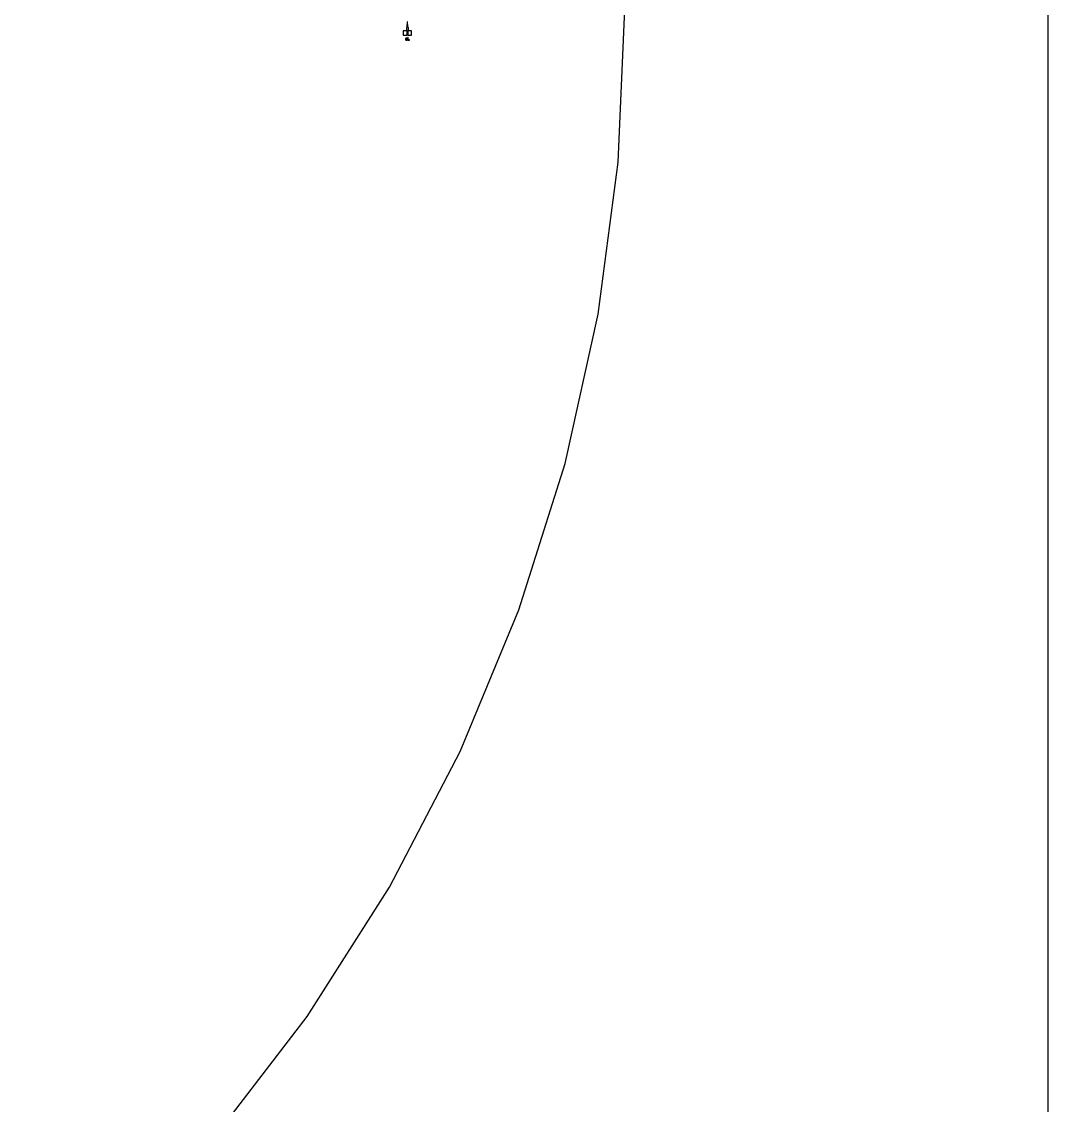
# Model space of a CAD drawing. Extents: x -62500 to 62500, y -62500 to 62500.
# Drawn here: x 33065 to 62500, y -31431 to -362 of the extents above; entities that cross this region are included whole.
import ezdxf

# ---------------------------------------------------------------- set-up
doc = ezdxf.new("R2010")
doc.units = 0
doc.layers.add('1', color=60, linetype='CONTINUOUS')
doc.layers.add('layer_0', color=22, linetype='CONTINUOUS')

msp = doc.modelspace()

# ---------------------------------------------------------------- linework, layer by layer
at = {"layer": '1'}
for points in [[(44003.8, -746.834), (44113.8, -746.834), (44113.8, -626.834), (44133.8, -626.834), (44133.8, -746.834), (44243.8, -746.834), (44243.8, -626.834), (44153.8, -626.834), (44153.8, -526.834), (44138.8, -526.834), (44138.8, -446.834), (44129.8, -446.834), (44129.8, -366.834), (44117.8, -366.834), (44117.8, -446.834), (44108.8, -446.834), (44108.8, -526.834), (44093.8, -526.834), (44093.8, -626.834), (44003.8, -626.834), (44003.8, -746.834)], [(44003.8, -746.834), (44113.8, -746.834), (44113.8, -626.834), (44133.8, -626.834), (44133.8, -746.834), (44243.8, -746.834), (44243.8, -626.834), (44153.8, -626.834), (44153.8, -526.834), (44138.8, -526.834), (44138.8, -446.834), (44129.8, -446.834), (44129.8, -366.834), (44117.8, -366.834), (44117.8, -446.834), (44108.8, -446.834), (44108.8, -526.834), (44093.8, -526.834), (44093.8, -626.834), (44003.8, -626.834), (44003.8, -746.834)], [(44069, -865.714), (44069.1, -866.584), (44069.1, -867.434), (44069.2, -868.274), (44069.2, -869.114), (44069.8, -873.974), (44070.1, -875.524), (44070.5, -877.054), (44070.8, -878.534), (44071.2, -879.964), (44071.6, -880.664), (44071.8, -881.344), (44072.1, -882.024), (44072.3, -882.684), (44073, -883.964), (44073.3, -884.584), (44073.7, -885.194), (44074.1, -885.794), (44074.3, -886.384), (44074.8, -886.954), (44075.2, -887.514), (44075.6, -888.064), (44076.1, -888.594), (44076.5, -889.114), (44077, -889.614), (44077.3, -890.104), (44077.8, -890.574), (44078.3, -891.034), (44079, -891.474), (44079.5, -891.904), (44080.1, -892.314), (44080.6, -892.714), (44081.2, -893.104), (44082.3, -893.824), (44082.6, -893.904), (44083.1, -894.164), (44083.7, -894.484), (44084.3, -894.784), (44085, -895.074), (44085.7, -895.344), (44086.5, -895.584), (44087.2, -895.814), (44087.8, -896.024), (44088.7, -896.214), (44089.5, -896.374), (44090.2, -896.524), (44091.1, -896.654), (44092, -896.764), (44092.8, -896.854), (44093.7, -896.924), (44094.6, -896.974), (44095.5, -896.994), (44096.3, -897.004), (44097.1, -897.004), (44097.8, -896.984), (44098.5, -896.954), (44099.2, -896.904), (44100.5, -896.774), (44101.1, -896.694), (44101.8, -896.594), (44103, -896.354), (44103.6, -896.214), (44104.2, -896.064), (44104.8, -895.904), (44105.3, -895.724), (44105.8, -895.534), (44106.5, -895.334), (44107, -895.124), (44107.5, -894.904), (44108, -894.664), (44108.6, -894.434), (44109, -894.184), (44110, -893.664), (44110.5, -893.384), (44110.8, -893.104), (44111.3, -892.814), (44112.2, -892.214), (44113.1, -891.574), (44113.5, -891.234), (44113.8, -890.894), (44114.6, -890.194), (44114.8, -889.834), (44115.2, -889.454), (44115.6, -889.084), (44115.8, -888.704), (44116.2, -888.314), (44116.5, -887.914), (44116.8, -887.504), (44117.3, -886.684), (44117.8, -885.824), (44118.3, -884.944), (44118.6, -884.484), (44118.8, -884.034), (44119.1, -883.574), (44119.3, -882.644), (44119.6, -882.184), (44119.8, -881.244), (44120.1, -880.764), (44120.8, -877.394), (44120.8, -876.904), (44110.2, -876.194), (44110, -877.734), (44109.8, -878.464), (44109.6, -879.164), (44109.3, -879.844), (44109.2, -880.494), (44108.8, -881.124), (44108.6, -881.724), (44108.2, -882.304), (44108, -882.854), (44107.6, -883.374), (44107.2, -883.874), (44106.8, -884.344), (44106.5, -884.784), (44106, -885.214), (44105.5, -885.604), (44105.1, -885.974), (44104.6, -886.324), (44104.1, -886.644), (44103.5, -886.944), (44103, -887.214), (44102.3, -887.464), (44101.8, -887.694), (44101.2, -887.894), (44100.7, -888.074), (44100.1, -888.234), (44099.5, -888.364), (44098.8, -888.474), (44098.2, -888.554), (44097.5, -888.614), (44096.8, -888.654), (44096.1, -888.664), (44095.6, -888.654), (44095, -888.634), (44093.8, -888.544), (44093.3, -888.484), (44092.8, -888.404), (44092.3, -888.314), (44091.8, -888.204), (44091.5, -888.084), (44091, -887.954), (44090.6, -887.804), (44090.1, -887.634), (44089.7, -887.454), (44089.2, -887.264), (44088.8, -887.064), (44088.5, -886.844), (44087.7, -886.364), (44087.3, -886.104), (44087, -885.834), (44086.7, -885.554), (44086.3, -885.264), (44085.7, -884.644), (44085.3, -884.314), (44085.1, -883.974), (44084.8, -883.624), (44084.5, -883.264), (44084.2, -882.884), (44084, -882.504), (44083.8, -882.104), (44083.5, -881.694), (44083.2, -881.274), (44083.1, -880.844), (44082.8, -880.404), (44082.7, -879.954), (44082.5, -879.494), (44082.2, -879.024), (44082.1, -878.544), (44081.8, -878.054), (44081.8, -877.554), (44081.5, -876.534), (44081.2, -875.464), (44080.8, -873.214), (44080.5, -871.444), (44080.3, -870.834), (44080.1, -867.064), (44080.1, -860.034), (44080.3, -855.994), (44080.5, -855.364), (44080.7, -854.144), (44081, -852.404), (44081.2, -851.314), (44081.5, -850.264), (44081.6, -849.754), (44081.8, -849.264), (44081.8, -848.774), (44082.2, -847.854), (44082.5, -847.404), (44082.7, -846.974), (44082.8, -846.554), (44083.1, -846.144), (44083.2, -845.744), (44083.8, -844.984), (44084.2, -844.284), (44084.5, -843.944), (44085.1, -843.304), (44085.3, -843.004), (44085.7, -842.714), (44086.2, -842.174), (44086.7, -841.924), (44087, -841.684), (44087.3, -841.454), (44087.7, -841.234), (44088.1, -841.024), (44088.3, -840.834), (44088.8, -840.654), (44089.2, -840.484), (44089.6, -840.324), (44090, -840.184), (44090.5, -840.044), (44090.8, -839.924), (44091.3, -839.814), (44091.8, -839.714), (44092.2, -839.624), (44092.8, -839.544), (44093.2, -839.484), (44094.3, -839.384), (44095.3, -839.344), (44096, -839.334), (44096.8, -839.344), (44097.5, -839.384), (44098.2, -839.444), (44098.8, -839.534), (44099.6, -839.644), (44100.2, -839.774), (44100.8, -839.934), (44101.5, -840.114), (44102, -840.324), (44102.6, -840.554), (44103.1, -840.804), (44103.7, -841.084), (44104.2, -841.394), (44104.6, -841.724), (44105.1, -842.074), (44105.5, -842.454), (44105.8, -842.854), (44106.2, -843.264), (44106.7, -843.694), (44107, -844.144), (44107.3, -844.614), (44107.7, -845.094), (44108, -845.594), (44108.2, -846.114), (44108.5, -846.644), (44108.7, -847.194), (44108.8, -847.764), (44109.1, -848.354), (44109.2, -848.954), (44109.3, -849.574), (44109.6, -850.204), (44109.7, -850.864), (44120.6, -850.034), (44120.3, -849.044), (44120, -847.594), (44119.8, -847.114), (44119.7, -846.644), (44119.3, -845.704), (44119, -844.784), (44118.6, -843.884), (44118.2, -843.004), (44117.8, -842.574), (44117.7, -842.144), (44117.3, -841.714), (44116.8, -840.894), (44116.3, -840.094), (44116.1, -839.704), (44115.8, -839.324), (44115.3, -838.954), (44114.8, -838.234), (44114.1, -837.534), (44113.8, -837.194), (44113.3, -836.864), (44112.6, -836.224), (44111.8, -835.624), (44111.3, -835.334), (44110.6, -834.774), (44109.7, -834.254), (44108.8, -833.774), (44108.2, -833.544), (44107.2, -833.104), (44106.2, -832.704), (44105.8, -832.514), (44105.2, -832.334), (44104.8, -832.174), (44104.2, -832.014), (44103.7, -831.874), (44103.1, -831.744), (44102.5, -831.624), (44101.8, -831.514), (44101.3, -831.414), (44100.7, -831.324), (44100.1, -831.254), (44098.8, -831.134), (44098.2, -831.094), (44097, -831.054), (44096.2, -831.044), (44095.8, -831.044), (44095.3, -831.054), (44095, -831.074), (44094.6, -831.084), (44093.2, -831.174), (44092.8, -831.214), (44091.6, -831.364), (44091.2, -831.424), (44089.5, -831.724), (44088.7, -831.904), (44088.2, -832.004), (44087.5, -832.224), (44087.1, -832.344), (44086.2, -832.604), (44085.8, -832.744), (44085.1, -833.044), (44084.2, -833.364), (44083.8, -833.534), (44083.1, -833.894), (44082.8, -834.094), (44082.3, -834.284), (44082, -834.494), (44081.7, -834.714), (44081.2, -834.934), (44080.8, -835.164), (44080.6, -835.404), (44080.2, -835.644), (44079.5, -836.164), (44078.8, -836.704), (44078.2, -837.284), (44077.8, -837.584), (44077.5, -837.894), (44076.8, -838.534), (44076.2, -839.214), (44075.7, -839.934), (44075.3, -840.304), (44075.1, -840.684), (44074.8, -841.074), (44074.6, -841.474), (44074.2, -841.884), (44074, -842.304), (44073.8, -842.734), (44073.5, -843.164), (44073.2, -843.614), (44073, -844.064), (44072.6, -845.004), (44072.3, -845.494), (44072.1, -845.984), (44071.8, -846.484), (44071.7, -846.994), (44071.2, -848.054), (44071.2, -848.594), (44071, -849.144), (44070.8, -849.704), (44070.5, -850.854), (44070.3, -851.444), (44070.1, -852.654), (44069.8, -853.274), (44069.7, -854.544), (44069.5, -855.864), (44069.2, -857.934), (44069.1, -860.864), (44069, -861.624), (44069, -865.714)], [(44069, -865.714), (44069.1, -866.584), (44069.1, -867.434), (44069.2, -868.274), (44069.2, -869.114), (44069.8, -873.974), (44070.1, -875.524), (44070.5, -877.054), (44070.8, -878.534), (44071.2, -879.964), (44071.6, -880.664), (44071.8, -881.344), (44072.1, -882.024), (44072.3, -882.684), (44073, -883.964), (44073.3, -884.584), (44073.7, -885.194), (44074.1, -885.794), (44074.3, -886.384), (44074.8, -886.954), (44075.2, -887.514), (44075.6, -888.064), (44076.1, -888.594), (44076.5, -889.114), (44077, -889.614), (44077.3, -890.104), (44077.8, -890.574), (44078.3, -891.034), (44079, -891.474), (44079.5, -891.904), (44080.1, -892.314), (44080.6, -892.714), (44081.2, -893.104), (44082.3, -893.824), (44082.6, -893.904), (44083.1, -894.164), (44083.7, -894.484), (44084.3, -894.784), (44085, -895.074), (44085.7, -895.344), (44086.5, -895.584), (44087.2, -895.814), (44087.8, -896.024), (44088.7, -896.214), (44089.5, -896.374), (44090.2, -896.524), (44091.1, -896.654), (44092, -896.764), (44092.8, -896.854), (44093.7, -896.924), (44094.6, -896.974), (44095.5, -896.994), (44096.3, -897.004), (44097.1, -897.004), (44097.8, -896.984), (44098.5, -896.954), (44099.2, -896.904), (44100.5, -896.774), (44101.1, -896.694), (44101.8, -896.594), (44103, -896.354), (44103.6, -896.214), (44104.2, -896.064), (44104.8, -895.904), (44105.3, -895.724), (44105.8, -895.534), (44106.5, -895.334), (44107, -895.124), (44107.5, -894.904), (44108, -894.664), (44108.6, -894.434), (44109, -894.184), (44110, -893.664), (44110.5, -893.384), (44110.8, -893.104), (44111.3, -892.814), (44112.2, -892.214), (44113.1, -891.574), (44113.5, -891.234), (44113.8, -890.894), (44114.6, -890.194), (44114.8, -889.834), (44115.2, -889.454), (44115.6, -889.084), (44115.8, -888.704), (44116.2, -888.314), (44116.5, -887.914), (44116.8, -887.504), (44117.3, -886.684), (44117.8, -885.824), (44118.3, -884.944), (44118.6, -884.484), (44118.8, -884.034), (44119.1, -883.574), (44119.3, -882.644), (44119.6, -882.184), (44119.8, -881.244), (44120.1, -880.764), (44120.8, -877.394), (44120.8, -876.904), (44110.2, -876.194), (44110, -877.734), (44109.8, -878.464), (44109.6, -879.164), (44109.3, -879.844), (44109.2, -880.494), (44108.8, -881.124), (44108.6, -881.724), (44108.2, -882.304), (44108, -882.854), (44107.6, -883.374), (44107.2, -883.874), (44106.8, -884.344), (44106.5, -884.784), (44106, -885.214), (44105.5, -885.604), (44105.1, -885.974), (44104.6, -886.324), (44104.1, -886.644), (44103.5, -886.944), (44103, -887.214), (44102.3, -887.464), (44101.8, -887.694), (44101.2, -887.894), (44100.7, -888.074), (44100.1, -888.234), (44099.5, -888.364), (44098.8, -888.474), (44098.2, -888.554), (44097.5, -888.614), (44096.8, -888.654), (44096.1, -888.664), (44095.6, -888.654), (44095, -888.634), (44093.8, -888.544), (44093.3, -888.484), (44092.8, -888.404), (44092.3, -888.314), (44091.8, -888.204), (44091.5, -888.084), (44091, -887.954), (44090.6, -887.804), (44090.1, -887.634), (44089.7, -887.454), (44089.2, -887.264), (44088.8, -887.064), (44088.5, -886.844), (44087.7, -886.364), (44087.3, -886.104), (44087, -885.834), (44086.7, -885.554), (44086.3, -885.264), (44085.7, -884.644), (44085.3, -884.314), (44085.1, -883.974), (44084.8, -883.624), (44084.5, -883.264), (44084.2, -882.884), (44084, -882.504), (44083.8, -882.104), (44083.5, -881.694), (44083.2, -881.274), (44083.1, -880.844), (44082.8, -880.404), (44082.7, -879.954), (44082.5, -879.494), (44082.2, -879.024), (44082.1, -878.544), (44081.8, -878.054), (44081.8, -877.554), (44081.5, -876.534), (44081.2, -875.464), (44080.8, -873.214), (44080.5, -871.444), (44080.3, -870.834), (44080.1, -867.064), (44080.1, -860.034), (44080.3, -855.994), (44080.5, -855.364), (44080.7, -854.144), (44081, -852.404), (44081.2, -851.314), (44081.5, -850.264), (44081.6, -849.754), (44081.8, -849.264), (44081.8, -848.774), (44082.2, -847.854), (44082.5, -847.404), (44082.7, -846.974), (44082.8, -846.554), (44083.1, -846.144), (44083.2, -845.744), (44083.8, -844.984), (44084.2, -844.284), (44084.5, -843.944), (44085.1, -843.304), (44085.3, -843.004), (44085.7, -842.714), (44086.2, -842.174), (44086.7, -841.924), (44087, -841.684), (44087.3, -841.454), (44087.7, -841.234), (44088.1, -841.024), (44088.3, -840.834), (44088.8, -840.654), (44089.2, -840.484), (44089.6, -840.324), (44090, -840.184), (44090.5, -840.044), (44090.8, -839.924), (44091.3, -839.814), (44091.8, -839.714), (44092.2, -839.624), (44092.8, -839.544), (44093.2, -839.484), (44094.3, -839.384), (44095.3, -839.344), (44096, -839.334), (44096.8, -839.344), (44097.5, -839.384), (44098.2, -839.444), (44098.8, -839.534), (44099.6, -839.644), (44100.2, -839.774), (44100.8, -839.934), (44101.5, -840.114), (44102, -840.324), (44102.6, -840.554), (44103.1, -840.804), (44103.7, -841.084), (44104.2, -841.394), (44104.6, -841.724), (44105.1, -842.074), (44105.5, -842.454), (44105.8, -842.854), (44106.2, -843.264), (44106.7, -843.694), (44107, -844.144), (44107.3, -844.614), (44107.7, -845.094), (44108, -845.594), (44108.2, -846.114), (44108.5, -846.644), (44108.7, -847.194), (44108.8, -847.764), (44109.1, -848.354), (44109.2, -848.954), (44109.3, -849.574), (44109.6, -850.204), (44109.7, -850.864), (44120.6, -850.034), (44120.3, -849.044), (44120, -847.594), (44119.8, -847.114), (44119.7, -846.644), (44119.3, -845.704), (44119, -844.784), (44118.6, -843.884), (44118.2, -843.004), (44117.8, -842.574), (44117.7, -842.144), (44117.3, -841.714), (44116.8, -840.894), (44116.3, -840.094), (44116.1, -839.704), (44115.8, -839.324), (44115.3, -838.954), (44114.8, -838.234), (44114.1, -837.534), (44113.8, -837.194), (44113.3, -836.864), (44112.6, -836.224), (44111.8, -835.624), (44111.3, -835.334), (44110.6, -834.774), (44109.7, -834.254), (44108.8, -833.774), (44108.2, -833.544), (44107.2, -833.104), (44106.2, -832.704), (44105.8, -832.514), (44105.2, -832.334), (44104.8, -832.174), (44104.2, -832.014), (44103.7, -831.874), (44103.1, -831.744), (44102.5, -831.624), (44101.8, -831.514), (44101.3, -831.414), (44100.7, -831.324), (44100.1, -831.254), (44098.8, -831.134), (44098.2, -831.094), (44097, -831.054), (44096.2, -831.044), (44095.8, -831.044), (44095.3, -831.054), (44095, -831.074), (44094.6, -831.084), (44093.2, -831.174), (44092.8, -831.214), (44091.6, -831.364), (44091.2, -831.424), (44089.5, -831.724), (44088.7, -831.904), (44088.2, -832.004), (44087.5, -832.224), (44087.1, -832.344), (44086.2, -832.604), (44085.8, -832.744), (44085.1, -833.044), (44084.2, -833.364), (44083.8, -833.534), (44083.1, -833.894), (44082.8, -834.094), (44082.3, -834.284), (44082, -834.494), (44081.7, -834.714), (44081.2, -834.934), (44080.8, -835.164), (44080.6, -835.404), (44080.2, -835.644), (44079.5, -836.164), (44078.8, -836.704), (44078.2, -837.284), (44077.8, -837.584), (44077.5, -837.894), (44076.8, -838.534), (44076.2, -839.214), (44075.7, -839.934), (44075.3, -840.304), (44075.1, -840.684), (44074.8, -841.074), (44074.6, -841.474), (44074.2, -841.884), (44074, -842.304), (44073.8, -842.734), (44073.5, -843.164), (44073.2, -843.614), (44073, -844.064), (44072.6, -845.004), (44072.3, -845.494), (44072.1, -845.984), (44071.8, -846.484), (44071.7, -846.994), (44071.2, -848.054), (44071.2, -848.594), (44071, -849.144), (44070.8, -849.704), (44070.5, -850.854), (44070.3, -851.444), (44070.1, -852.654), (44069.8, -853.274), (44069.7, -854.544), (44069.5, -855.864), (44069.2, -857.934), (44069.1, -860.864), (44069, -861.624), (44069, -865.714)], [(44134, -895.834), (44187.1, -895.834), (44187.1, -886.664), (44145.2, -886.664), (44145.2, -812.994), (44134, -812.994), (44134, -895.834)], [(44134, -895.834), (44187.1, -895.834), (44187.1, -886.664), (44145.2, -886.664), (44145.2, -812.994), (44134, -812.994), (44134, -895.834)]]:
    msp.add_lwpolyline(points, close=True, dxfattribs=at)
at = {"layer": 'layer_0'}
msp.add_lwpolyline([(-62500, 62500), (-62500, -62500), (62500, -62500), (62500, 62500), (-62500, 62500)], close=True, dxfattribs=at)
msp.add_lwpolyline([(-24049.6, -44200), (24049.6, -44200), (25179.4, -43611.9), (28884.6, -41251.4), (32369.9, -38577), (35609, -35609), (38577, -32369.9), (41251.4, -28884.6), (43611.9, -25179.4), (45640.5, -21282.5), (47321.7, -17223.7), (48642.8, -13033.8), (49593.6, -8744.7), (50167.1, -4389.05), (50358.7, 0)], dxfattribs=at)

doc.saveas('drawing.dxf')
